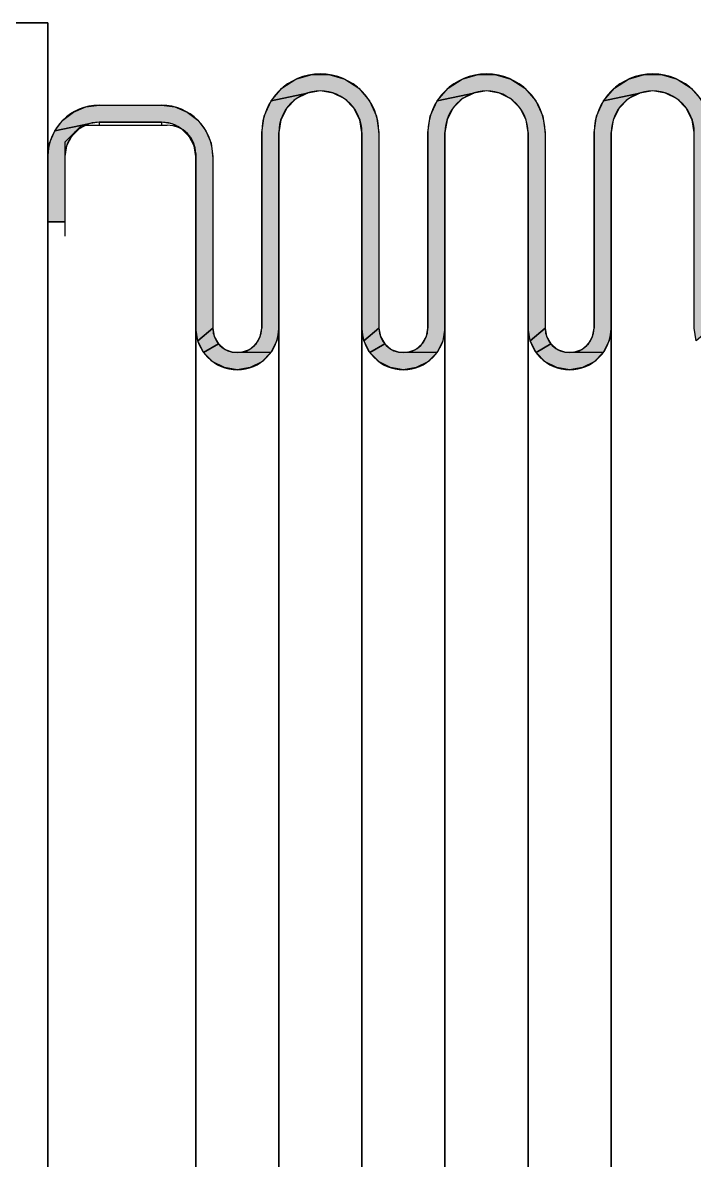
# Model space of a CAD drawing. Header units: millimetres. Extents: x -3183 to 3067, y 1033 to 2218.
# Drawn here: x 2805.46 to 2817.27, y 1606.05 to 1626.05 of the extents above; entities that cross this region are included whole.
import ezdxf

# ---------------------------------------------------------------- set-up
doc = ezdxf.new("R2010")
doc.units = ezdxf.units.MM
doc.layers.add('Kontury', color=7, linetype='Continuous', lineweight=35)

# ---------------------------------------------------------------- blocks, each defined once
blk = doc.blocks.new('*U66')
at = {"color": 2, "linetype": 'Continuous', "extrusion": (0, 0, -1)}
for points in [[(-117.36, 246.525), (-119.566, 246.208), (-116.866, 246.208)], [(-117.923, 246.69), (-119.072, 246.525), (-117.36, 246.525)], [(-119.072, 246.525), (-119.566, 246.208), (-117.36, 246.525)], [(-119.072, 246.525), (-117.923, 246.69), (-118.509, 246.69)], [(-116.866, 246.208), (-117.764, 246.04), (-116.482, 245.764)], [(-116.866, 246.208), (-118.216, 246.111), (-117.764, 246.04)], [(-119.566, 246.208), (-118.216, 246.111), (-116.866, 246.208)], [(-119.566, 246.208), (-118.668, 246.04), (-118.216, 246.111)], [(-119.566, 246.208), (-119.95, 245.764), (-118.668, 246.04)], [(-118.668, 246.04), (-119.95, 245.764), (-119.075, 245.832)], [(-119.075, 245.832), (-119.95, 245.764), (-119.398, 245.509)], [(-119.95, 245.764), (-120.194, 245.231), (-119.398, 245.509)], [(-119.398, 245.509), (-120.194, 245.231), (-119.606, 245.101)], [(-120.194, 245.231), (-120.277, 244.65), (-119.606, 245.101)], [(-119.606, 245.101), (-120.277, 244.65), (-119.677, 244.65)], [(-119.677, 244.65), (-120.277, 237.773), (-119.677, 237.773)], [(-120.277, 244.65), (-120.277, 237.773), (-119.677, 244.65)], [(-120.277, 237.773), (-119.749, 237.321), (-119.677, 237.773)]]:
    blk.add_solid(points, dxfattribs=at)
blk = doc.blocks.new('*U67')
at = {"color": 2, "linetype": 'Continuous', "extrusion": (0, 0, -1)}
for points in [[(-123.206, 246.525), (-125.412, 246.208), (-122.712, 246.208)], [(-123.769, 246.69), (-124.918, 246.525), (-123.206, 246.525)], [(-124.918, 246.525), (-125.412, 246.208), (-123.206, 246.525)], [(-124.918, 246.525), (-123.769, 246.69), (-124.355, 246.69)], [(-122.712, 246.208), (-123.61, 246.04), (-122.328, 245.764)], [(-122.712, 246.208), (-124.062, 246.111), (-123.61, 246.04)], [(-125.412, 246.208), (-124.062, 246.111), (-122.712, 246.208)], [(-125.412, 246.208), (-124.514, 246.04), (-124.062, 246.111)], [(-125.412, 246.208), (-125.796, 245.764), (-124.514, 246.04)], [(-124.514, 246.04), (-125.796, 245.764), (-124.921, 245.832)], [(-124.921, 245.832), (-125.796, 245.764), (-125.245, 245.509)], [(-125.796, 245.764), (-126.04, 245.231), (-125.245, 245.509)], [(-125.245, 245.509), (-126.04, 245.231), (-125.452, 245.101)], [(-126.04, 245.231), (-126.124, 244.65), (-125.452, 245.101)], [(-125.452, 245.101), (-126.124, 244.65), (-125.524, 244.65)], [(-125.524, 244.65), (-126.124, 237.773), (-125.524, 237.773)], [(-126.124, 244.65), (-126.124, 237.773), (-125.524, 244.65)], [(-126.124, 237.773), (-125.595, 237.321), (-125.524, 237.773)]]:
    blk.add_solid(points, dxfattribs=at)
blk = doc.blocks.new('*U68')
at = {"color": 2, "linetype": 'Continuous', "extrusion": (0, 0, -1)}
for points in [[(-129.052, 246.525), (-131.258, 246.208), (-128.558, 246.208)], [(-129.615, 246.69), (-130.765, 246.525), (-129.052, 246.525)], [(-130.765, 246.525), (-131.258, 246.208), (-129.052, 246.525)], [(-130.765, 246.525), (-129.615, 246.69), (-130.202, 246.69)], [(-128.558, 246.208), (-129.457, 246.04), (-128.174, 245.764)], [(-128.558, 246.208), (-129.908, 246.111), (-129.457, 246.04)], [(-131.258, 246.208), (-129.908, 246.111), (-128.558, 246.208)], [(-131.258, 246.208), (-130.36, 246.04), (-129.908, 246.111)], [(-131.258, 246.208), (-131.643, 245.764), (-130.36, 246.04)], [(-130.36, 246.04), (-131.643, 245.764), (-130.767, 245.832)], [(-130.767, 245.832), (-131.643, 245.764), (-131.091, 245.509)], [(-131.643, 245.764), (-131.886, 245.231), (-131.091, 245.509)], [(-131.091, 245.509), (-131.886, 245.231), (-131.298, 245.101)], [(-131.886, 245.231), (-131.97, 244.65), (-131.298, 245.101)], [(-131.298, 245.101), (-131.97, 244.65), (-131.37, 244.65)], [(-131.37, 244.65), (-131.97, 237.773), (-131.37, 237.773)], [(-131.97, 244.65), (-131.97, 237.773), (-131.37, 244.65)], [(-131.97, 237.773), (-131.441, 237.321), (-131.37, 237.773)]]:
    blk.add_solid(points, dxfattribs=at)
blk = doc.blocks.new('*U72')
at = {"color": 2, "linetype": 'Continuous', "extrusion": (0, 0, -1)}
for points in [[(-117.764, 246.04), (-117.357, 245.832), (-116.482, 245.764)], [(-116.482, 245.764), (-117.034, 245.509), (-116.238, 245.231)], [(-117.357, 245.832), (-117.034, 245.509), (-116.482, 245.764)], [(-116.238, 245.231), (-116.826, 245.101), (-116.154, 244.65)], [(-117.034, 245.509), (-116.826, 245.101), (-116.238, 245.231)], [(-116.826, 245.101), (-116.754, 244.65), (-116.154, 244.65)], [(-116.154, 244.65), (-116.754, 237.773), (-116.154, 237.773)], [(-116.754, 244.65), (-116.754, 237.773), (-116.154, 244.65)], [(-116.154, 237.773), (-116.683, 237.321), (-116.102, 237.478)], [(-116.754, 237.773), (-116.683, 237.321), (-116.154, 237.773)], [(-115.953, 237.219), (-116.475, 236.914), (-115.724, 237.027)], [(-116.102, 237.478), (-116.683, 237.321), (-115.953, 237.219)], [(-116.683, 237.321), (-116.475, 236.914), (-115.953, 237.219)], [(-115.724, 237.027), (-116.475, 236.914), (-115.442, 236.924)]]:
    blk.add_solid(points, dxfattribs=at)
blk = doc.blocks.new('*U73')
at = {"color": 2, "linetype": 'Continuous', "extrusion": (0, 0, -1)}
for points in [[(-123.61, 246.04), (-123.203, 245.832), (-122.328, 245.764)], [(-122.328, 245.764), (-122.88, 245.509), (-122.084, 245.231)], [(-123.203, 245.832), (-122.88, 245.509), (-122.328, 245.764)], [(-122.084, 245.231), (-122.672, 245.101), (-122.001, 244.65)], [(-122.88, 245.509), (-122.672, 245.101), (-122.084, 245.231)], [(-122.672, 245.101), (-122.601, 244.65), (-122.001, 244.65)], [(-122.001, 244.65), (-122.601, 237.773), (-122.001, 237.773)], [(-122.601, 244.65), (-122.601, 237.773), (-122.001, 244.65)], [(-122.001, 237.773), (-122.529, 237.321), (-121.949, 237.478)], [(-122.601, 237.773), (-122.529, 237.321), (-122.001, 237.773)], [(-121.799, 237.219), (-122.321, 236.914), (-121.57, 237.027)], [(-121.949, 237.478), (-122.529, 237.321), (-121.799, 237.219)], [(-122.529, 237.321), (-122.321, 236.914), (-121.799, 237.219)], [(-121.57, 237.027), (-122.321, 236.914), (-121.289, 236.924)]]:
    blk.add_solid(points, dxfattribs=at)
blk = doc.blocks.new('*U74')
at = {"color": 2, "linetype": 'Continuous', "extrusion": (0, 0, -1)}
for points in [[(-129.457, 246.04), (-129.049, 245.832), (-128.174, 245.764)], [(-128.174, 245.764), (-128.726, 245.509), (-127.93, 245.231)], [(-129.049, 245.832), (-128.726, 245.509), (-128.174, 245.764)], [(-127.93, 245.231), (-128.518, 245.101), (-127.847, 244.65)], [(-128.726, 245.509), (-128.518, 245.101), (-127.93, 245.231)], [(-128.518, 245.101), (-128.447, 244.65), (-127.847, 244.65)], [(-127.847, 244.65), (-128.447, 237.773), (-127.847, 237.773)], [(-128.447, 244.65), (-128.447, 237.773), (-127.847, 244.65)], [(-127.847, 237.773), (-128.375, 237.321), (-127.795, 237.478)], [(-128.447, 237.773), (-128.375, 237.321), (-127.847, 237.773)], [(-127.645, 237.219), (-128.168, 236.914), (-127.416, 237.027)], [(-127.795, 237.478), (-128.375, 237.321), (-127.645, 237.219)], [(-128.375, 237.321), (-128.168, 236.914), (-127.645, 237.219)], [(-127.416, 237.027), (-128.168, 236.914), (-127.135, 236.924)]]:
    blk.add_solid(points, dxfattribs=at)
blk = doc.blocks.new('*U78')
at = {"color": 2, "linetype": 'Continuous', "extrusion": (0, 0, -1)}
for points in [[(-110.431, 245.611), (-113.097, 245.55), (-109.965, 245.55)], [(-113.097, 245.55), (-110.431, 245.611), (-112.631, 245.611)], [(-109.531, 245.37), (-113.904, 245.084), (-109.159, 245.084)], [(-109.965, 245.55), (-113.531, 245.37), (-109.531, 245.37)], [(-113.531, 245.37), (-113.904, 245.084), (-109.531, 245.37)], [(-113.097, 245.55), (-113.531, 245.37), (-109.965, 245.55)], [(-109.159, 245.084), (-110.061, 244.953), (-108.872, 244.711)], [(-109.159, 245.084), (-110.431, 245.011), (-110.061, 244.953)], [(-113.904, 245.084), (-110.431, 245.011), (-109.159, 245.084)], [(-113.904, 245.084), (-112.631, 245.011), (-110.431, 245.011)], [(-113.904, 245.084), (-113.002, 244.953), (-112.631, 245.011)], [(-113.904, 245.084), (-114.19, 244.711), (-113.002, 244.953)], [(-113.002, 244.953), (-114.19, 244.711), (-113.337, 244.782)], [(-113.337, 244.782), (-114.19, 244.711), (-113.602, 244.517)], [(-114.19, 244.711), (-114.37, 244.277), (-113.602, 244.517)], [(-113.602, 244.517), (-114.37, 244.277), (-113.773, 244.182)], [(-114.37, 244.277), (-114.431, 243.811), (-113.773, 244.182)], [(-113.773, 244.182), (-114.431, 243.811), (-113.831, 243.811)], [(-113.831, 243.811), (-114.431, 237.773), (-113.831, 237.773)], [(-114.431, 243.811), (-114.431, 237.773), (-113.831, 243.811)], [(-114.431, 237.773), (-113.903, 237.321), (-113.831, 237.773)]]:
    blk.add_solid(points, dxfattribs=at)
blk = doc.blocks.new('*U80')
at = {"color": 2, "linetype": 'Continuous', "extrusion": (0, 0, -1)}
for points in [[(-110.061, 244.953), (-109.726, 244.782), (-108.872, 244.711)], [(-108.872, 244.711), (-109.461, 244.517), (-108.693, 244.277)], [(-109.461, 244.517), (-109.29, 244.182), (-108.693, 244.277)], [(-109.726, 244.782), (-109.461, 244.517), (-108.872, 244.711)], [(-108.693, 244.277), (-109.29, 244.182), (-108.631, 243.811)], [(-109.29, 244.182), (-109.231, 243.811), (-108.631, 243.811)], [(-108.631, 243.811), (-109.231, 241.511), (-108.631, 241.511)], [(-109.231, 243.811), (-109.231, 241.511), (-108.631, 243.811)]]:
    blk.add_solid(points, dxfattribs=at)
blk = doc.blocks.new('*U82')
at = {"color": 2, "linetype": 'Continuous', "extrusion": (0, 0, -1)}
for points in [[(-114.431, 237.773), (-114.483, 237.478), (-113.903, 237.321)], [(-114.483, 237.478), (-114.633, 237.219), (-113.903, 237.321)], [(-113.903, 237.321), (-114.633, 237.219), (-114.11, 236.914)]]:
    blk.add_solid(points, dxfattribs=at)
blk = doc.blocks.new('*U83')
at = {"color": 2, "linetype": 'Continuous', "extrusion": (0, 0, -1)}
for points in [[(-120.277, 237.773), (-120.329, 237.478), (-119.749, 237.321)], [(-120.329, 237.478), (-120.479, 237.219), (-119.749, 237.321)], [(-119.749, 237.321), (-120.479, 237.219), (-119.957, 236.914)]]:
    blk.add_solid(points, dxfattribs=at)
blk = doc.blocks.new('*U84')
at = {"color": 2, "linetype": 'Continuous', "extrusion": (0, 0, -1)}
for points in [[(-126.124, 237.773), (-126.176, 237.478), (-125.595, 237.321)], [(-126.176, 237.478), (-126.325, 237.219), (-125.595, 237.321)], [(-125.595, 237.321), (-126.325, 237.219), (-125.803, 236.914)]]:
    blk.add_solid(points, dxfattribs=at)
blk = doc.blocks.new('*U89')
at = {"color": 2, "linetype": 'Continuous', "extrusion": (0, 0, -1)}
for points in [[(-114.633, 237.219), (-114.862, 237.027), (-114.11, 236.914)], [(-114.862, 237.027), (-115.143, 236.924), (-114.11, 236.914)], [(-115.442, 236.924), (-116.475, 236.914), (-114.11, 236.914)], [(-114.11, 236.914), (-115.143, 236.924), (-115.442, 236.924)], [(-114.11, 236.914), (-116.152, 236.59), (-114.434, 236.59)], [(-116.475, 236.914), (-116.152, 236.59), (-114.11, 236.914)], [(-114.434, 236.59), (-115.745, 236.383), (-114.841, 236.383)], [(-116.152, 236.59), (-115.745, 236.383), (-114.434, 236.59)], [(-115.745, 236.383), (-115.293, 236.311), (-114.841, 236.383)]]:
    blk.add_solid(points, dxfattribs=at)
blk = doc.blocks.new('*U90')
at = {"color": 2, "linetype": 'Continuous', "extrusion": (0, 0, -1)}
for points in [[(-120.479, 237.219), (-120.708, 237.027), (-119.957, 236.914)], [(-120.708, 237.027), (-120.989, 236.924), (-119.957, 236.914)], [(-121.289, 236.924), (-122.321, 236.914), (-119.957, 236.914)], [(-119.957, 236.914), (-120.989, 236.924), (-121.289, 236.924)], [(-119.957, 236.914), (-121.998, 236.59), (-120.28, 236.59)], [(-122.321, 236.914), (-121.998, 236.59), (-119.957, 236.914)], [(-120.28, 236.59), (-121.591, 236.383), (-120.687, 236.383)], [(-121.998, 236.59), (-121.591, 236.383), (-120.28, 236.59)], [(-121.591, 236.383), (-121.139, 236.311), (-120.687, 236.383)]]:
    blk.add_solid(points, dxfattribs=at)
blk = doc.blocks.new('*U91')
at = {"color": 2, "linetype": 'Continuous', "extrusion": (0, 0, -1)}
for points in [[(-126.325, 237.219), (-126.554, 237.027), (-125.803, 236.914)], [(-126.554, 237.027), (-126.836, 236.924), (-125.803, 236.914)], [(-127.135, 236.924), (-128.168, 236.914), (-125.803, 236.914)], [(-125.803, 236.914), (-126.836, 236.924), (-127.135, 236.924)], [(-125.803, 236.914), (-127.844, 236.59), (-126.126, 236.59)], [(-128.168, 236.914), (-127.844, 236.59), (-125.803, 236.914)], [(-126.126, 236.59), (-127.437, 236.383), (-126.534, 236.383)], [(-127.844, 236.59), (-127.437, 236.383), (-126.126, 236.59)], [(-127.437, 236.383), (-126.985, 236.311), (-126.534, 236.383)]]:
    blk.add_solid(points, dxfattribs=at)

msp = doc.modelspace()

# ---------------------------------------------------------------- linework, layer by layer
at = {"color": 2, "linetype": 'Continuous'}
for p, q in [((2810.46963, 1624.81268), (2810.26591, 1624.70888)), ((2813.3927, 1624.81268), (2813.18899, 1624.70888)), ((2816.31578, 1624.81268), (2816.11206, 1624.70888)), ((2806.5702, 1624.56778), (2806.80314, 1624.59845)), ((2806.61773, 1624.26908), (2806.45047, 1624.18386)), ((2808.80314, 1620.67922), (2808.82912, 1620.53189)), ((2811.72621, 1620.67922), (2811.75219, 1620.53189)), ((2814.64929, 1620.67922), (2814.67527, 1620.53189))]:
    msp.add_line(p, q, dxfattribs=at)
at = {"color": 7, "linetype": 'Continuous'}
for p, q in [((2806.80314, 1624.59845), (2807.90314, 1624.59845)), ((2806.20314, 1623.94845), (2806.50314, 1624.24845)), ((2806.50314, 1624.24845), (2808.00314, 1624.24845)), ((2806.80314, 1624.29845), (2806.80314, 1624.24845)), ((2806.80314, 1624.29845), (2807.90314, 1624.29845)), ((2807.90314, 1624.29845), (2807.90314, 1624.24845)), ((2809.66468, 1624.11768), (2809.66468, 1620.67922)), ((2811.72621, 1624.11768), (2811.72621, 1620.67922)), ((2812.58775, 1624.11768), (2812.58775, 1620.67922)), ((2814.64929, 1624.11768), (2814.64929, 1620.67922)), ((2815.51083, 1624.11768), (2815.51083, 1620.67922)), ((2806.20314, 1623.94845), (2806.20314, 1622.29845)), ((2805.90314, 1623.69845), (2805.90314, 1622.29845)), ((2808.80314, 1623.69845), (2808.80314, 1620.67922)), ((2805.90314, 1622.54845), (2806.20314, 1622.54845))]:
    msp.add_line(p, q, dxfattribs=at)
at = {"color": 2, "linetype": 'Continuous'}
for points in [[(2810.26725, 1625.0553), (2810.54875, 1625.13796), (2810.84214, 1625.13796), (2811.12364, 1625.0553), (2811.37046, 1624.89668), (2811.56258, 1624.67495), (2811.68446, 1624.40808), (2811.72621, 1624.11768), (2811.72621, 1620.67922), (2811.46198, 1620.4534), (2811.42621, 1620.67922), (2811.42621, 1624.11768), (2811.39045, 1624.3435), (2811.28665, 1624.54721), (2811.12498, 1624.70888), (2810.92127, 1624.81268), (2810.69545, 1624.84845), (2810.46963, 1624.81268), (2809.82831, 1624.67495), (2810.02044, 1624.89668), (2810.26725, 1625.0553)], [(2811.42621, 1624.11768), (2811.39045, 1624.3435), (2811.28665, 1624.54721), (2811.12498, 1624.70888), (2810.92127, 1624.81268), (2810.69545, 1624.84845), (2810.46963, 1624.81268), (2809.82831, 1624.67495), (2810.02044, 1624.89668), (2810.26725, 1625.0553)], [(2810.26725, 1625.0553), (2810.54875, 1625.13796), (2810.84214, 1625.13796), (2811.12364, 1625.0553), (2811.37046, 1624.89668), (2811.56258, 1624.67495), (2811.68446, 1624.40808), (2811.72621, 1624.11768)], [(2813.19033, 1625.0553), (2813.47183, 1625.13796), (2813.76522, 1625.13796), (2814.04672, 1625.0553), (2814.29353, 1624.89668), (2814.48566, 1624.67495), (2814.60754, 1624.40808), (2814.64929, 1624.11768), (2814.64929, 1620.67922), (2814.38506, 1620.4534), (2814.34929, 1620.67922), (2814.34929, 1624.11768), (2814.31353, 1624.3435), (2814.20973, 1624.54721), (2814.04806, 1624.70888), (2813.84434, 1624.81268), (2813.61852, 1624.84845), (2813.3927, 1624.81268), (2812.75138, 1624.67495), (2812.94351, 1624.89668), (2813.19033, 1625.0553)], [(2814.34929, 1624.11768), (2814.31353, 1624.3435), (2814.20973, 1624.54721), (2814.04806, 1624.70888), (2813.84434, 1624.81268), (2813.61852, 1624.84845), (2813.3927, 1624.81268), (2812.75138, 1624.67495), (2812.94351, 1624.89668), (2813.19033, 1625.0553)], [(2813.19033, 1625.0553), (2813.47183, 1625.13796), (2813.76522, 1625.13796), (2814.04672, 1625.0553), (2814.29353, 1624.89668), (2814.48566, 1624.67495), (2814.60754, 1624.40808), (2814.64929, 1624.11768)], [(2816.1134, 1625.0553), (2816.39491, 1625.13796), (2816.68829, 1625.13796), (2816.9698, 1625.0553), (2817.21661, 1624.89668), (2817.40874, 1624.67495), (2817.53062, 1624.40808), (2817.57237, 1624.11768), (2817.57237, 1620.67922), (2817.30814, 1620.4534), (2817.27237, 1620.67922), (2817.27237, 1624.11768), (2817.2366, 1624.3435), (2817.1328, 1624.54721), (2816.97113, 1624.70888), (2816.76742, 1624.81268), (2816.5416, 1624.84845), (2816.31578, 1624.81268), (2815.67446, 1624.67495), (2815.86659, 1624.89668), (2816.1134, 1625.0553)], [(2817.27237, 1624.11768), (2817.2366, 1624.3435), (2817.1328, 1624.54721), (2816.97113, 1624.70888), (2816.76742, 1624.81268), (2816.5416, 1624.84845), (2816.31578, 1624.81268), (2815.67446, 1624.67495), (2815.86659, 1624.89668), (2816.1134, 1625.0553)], [(2816.1134, 1625.0553), (2816.39491, 1625.13796), (2816.68829, 1625.13796), (2816.9698, 1625.0553), (2817.21661, 1624.89668), (2817.40874, 1624.67495), (2817.53062, 1624.40808), (2817.57237, 1624.11768)], [(2810.26591, 1624.70888), (2810.10424, 1624.54721), (2810.00044, 1624.3435), (2809.96468, 1624.11768), (2809.96468, 1620.67922), (2809.92891, 1620.4534), (2809.82511, 1620.24968), (2809.30871, 1620.25499), (2809.44929, 1620.30616), (2809.5639, 1620.40232), (2809.6387, 1620.53189), (2809.66468, 1620.67922), (2809.66468, 1624.11768), (2809.70643, 1624.40808), (2809.82831, 1624.67495), (2810.46963, 1624.81268), (2810.26591, 1624.70888)], [(2813.18899, 1624.70888), (2813.02732, 1624.54721), (2812.92352, 1624.3435), (2812.88775, 1624.11768), (2812.88775, 1620.67922), (2812.85199, 1620.4534), (2812.74819, 1620.24968), (2812.23179, 1620.25499), (2812.37237, 1620.30616), (2812.48697, 1620.40232), (2812.56177, 1620.53189), (2812.58775, 1620.67922), (2812.58775, 1624.11768), (2812.62951, 1624.40808), (2812.75138, 1624.67495), (2813.3927, 1624.81268), (2813.18899, 1624.70888)], [(2816.11206, 1624.70888), (2815.95039, 1624.54721), (2815.8466, 1624.3435), (2815.81083, 1624.11768), (2815.81083, 1620.67922), (2815.77506, 1620.4534), (2815.67127, 1620.24968), (2815.15486, 1620.25499), (2815.29545, 1620.30616), (2815.41005, 1620.40232), (2815.48485, 1620.53189), (2815.51083, 1620.67922), (2815.51083, 1624.11768), (2815.55258, 1624.40808), (2815.67446, 1624.67495), (2816.31578, 1624.81268), (2816.11206, 1624.70888)], [(2809.66468, 1624.11768), (2809.70643, 1624.40808), (2809.82831, 1624.67495)], [(2810.26591, 1624.70888), (2810.10424, 1624.54721), (2810.00044, 1624.3435), (2809.96468, 1624.11768)], [(2812.58775, 1624.11768), (2812.62951, 1624.40808), (2812.75138, 1624.67495)], [(2813.18899, 1624.70888), (2813.02732, 1624.54721), (2812.92352, 1624.3435), (2812.88775, 1624.11768)], [(2815.51083, 1624.11768), (2815.55258, 1624.40808), (2815.67446, 1624.67495)], [(2816.11206, 1624.70888), (2815.95039, 1624.54721), (2815.8466, 1624.3435), (2815.81083, 1624.11768)], [(2806.5702, 1624.56778), (2806.80314, 1624.59845), (2807.90314, 1624.59845), (2808.13608, 1624.56778), (2808.35314, 1624.47787), (2808.53953, 1624.33484), (2808.68256, 1624.14845), (2808.77247, 1623.93139), (2808.80314, 1623.69845), (2808.80314, 1620.67922), (2808.5389, 1620.4534), (2808.50314, 1620.67922), (2808.50314, 1623.69845), (2808.47377, 1623.88386), (2808.38855, 1624.05112), (2808.25581, 1624.18386), (2808.08855, 1624.26908), (2807.90314, 1624.29845), (2806.80314, 1624.29845), (2806.61773, 1624.26908), (2806.02372, 1624.14845), (2806.16674, 1624.33484), (2806.35314, 1624.47787), (2806.5702, 1624.56778)], [(2806.80314, 1624.29845), (2806.61773, 1624.26908), (2806.02372, 1624.14845), (2806.16674, 1624.33484), (2806.35314, 1624.47787), (2806.5702, 1624.56778)], [(2807.90314, 1624.59845), (2808.13608, 1624.56778), (2808.35314, 1624.47787), (2808.53953, 1624.33484), (2808.68256, 1624.14845), (2808.77247, 1623.93139), (2808.80314, 1623.69845)], [(2806.45047, 1624.18386), (2806.31773, 1624.05112), (2806.2325, 1623.88386), (2806.20314, 1623.69845), (2806.20314, 1622.54845), (2805.90314, 1622.54845), (2805.90314, 1623.69845), (2805.9338, 1623.93139), (2806.02372, 1624.14845), (2806.61773, 1624.26908), (2806.45047, 1624.18386)], [(2808.50314, 1623.69845), (2808.47377, 1623.88386), (2808.38855, 1624.05112), (2808.25581, 1624.18386), (2808.08855, 1624.26908), (2807.90314, 1624.29845)], [(2805.90314, 1623.69845), (2805.9338, 1623.93139), (2806.02372, 1624.14845)], [(2806.45047, 1624.18386), (2806.31773, 1624.05112), (2806.2325, 1623.88386), (2806.20314, 1623.69845)], [(2808.80314, 1620.67922), (2808.5389, 1620.4534), (2808.50314, 1620.67922)], [(2808.82912, 1620.53189), (2808.90392, 1620.40232), (2808.6427, 1620.24968), (2808.5389, 1620.4534), (2808.80314, 1620.67922), (2808.82912, 1620.53189)], [(2809.96468, 1620.67922), (2809.92891, 1620.4534), (2809.82511, 1620.24968), (2809.30871, 1620.25499), (2809.44929, 1620.30616), (2809.5639, 1620.40232), (2809.6387, 1620.53189), (2809.66468, 1620.67922)], [(2811.72621, 1620.67922), (2811.46198, 1620.4534), (2811.42621, 1620.67922)], [(2811.75219, 1620.53189), (2811.827, 1620.40232), (2811.56578, 1620.24968), (2811.46198, 1620.4534), (2811.72621, 1620.67922), (2811.75219, 1620.53189)], [(2812.88775, 1620.67922), (2812.85199, 1620.4534), (2812.74819, 1620.24968), (2812.23179, 1620.25499), (2812.37237, 1620.30616), (2812.48697, 1620.40232), (2812.56177, 1620.53189), (2812.58775, 1620.67922)], [(2814.64929, 1620.67922), (2814.38506, 1620.4534), (2814.34929, 1620.67922)], [(2814.67527, 1620.53189), (2814.75007, 1620.40232), (2814.48886, 1620.24968), (2814.38506, 1620.4534), (2814.64929, 1620.67922), (2814.67527, 1620.53189)], [(2815.81083, 1620.67922), (2815.77506, 1620.4534), (2815.67127, 1620.24968), (2815.15486, 1620.25499), (2815.29545, 1620.30616), (2815.41005, 1620.40232), (2815.48485, 1620.53189), (2815.51083, 1620.67922)], [(2808.82912, 1620.53189), (2808.90392, 1620.40232), (2808.6427, 1620.24968), (2808.5389, 1620.4534)], [(2809.30871, 1620.25499), (2809.82511, 1620.24968), (2809.66344, 1620.08801), (2809.45973, 1619.98421), (2809.23391, 1619.94845), (2809.00809, 1619.98421), (2808.80437, 1620.08801), (2808.6427, 1620.24968), (2808.90392, 1620.40232), (2809.01852, 1620.30616), (2809.1591, 1620.25499), (2809.30871, 1620.25499)], [(2808.90392, 1620.40232), (2809.01852, 1620.30616), (2809.1591, 1620.25499), (2809.30871, 1620.25499)], [(2811.75219, 1620.53189), (2811.827, 1620.40232), (2811.56578, 1620.24968), (2811.46198, 1620.4534)], [(2812.23179, 1620.25499), (2812.74819, 1620.24968), (2812.58652, 1620.08801), (2812.3828, 1619.98421), (2812.15698, 1619.94845), (2811.93116, 1619.98421), (2811.72745, 1620.08801), (2811.56578, 1620.24968), (2811.827, 1620.40232), (2811.9416, 1620.30616), (2812.08218, 1620.25499), (2812.23179, 1620.25499)], [(2811.827, 1620.40232), (2811.9416, 1620.30616), (2812.08218, 1620.25499), (2812.23179, 1620.25499)], [(2814.67527, 1620.53189), (2814.75007, 1620.40232), (2814.48886, 1620.24968), (2814.38506, 1620.4534)], [(2815.15486, 1620.25499), (2815.67127, 1620.24968), (2815.5096, 1620.08801), (2815.30588, 1619.98421), (2815.08006, 1619.94845), (2814.85424, 1619.98421), (2814.65053, 1620.08801), (2814.48886, 1620.24968), (2814.75007, 1620.40232), (2814.86468, 1620.30616), (2815.00526, 1620.25499), (2815.15486, 1620.25499)], [(2814.75007, 1620.40232), (2814.86468, 1620.30616), (2815.00526, 1620.25499), (2815.15486, 1620.25499)], [(2809.82511, 1620.24968), (2809.66344, 1620.08801), (2809.45973, 1619.98421), (2809.23391, 1619.94845), (2809.00809, 1619.98421), (2808.80437, 1620.08801), (2808.6427, 1620.24968)], [(2812.74819, 1620.24968), (2812.58652, 1620.08801), (2812.3828, 1619.98421), (2812.15698, 1619.94845), (2811.93116, 1619.98421), (2811.72745, 1620.08801), (2811.56578, 1620.24968)], [(2815.67127, 1620.24968), (2815.5096, 1620.08801), (2815.30588, 1619.98421), (2815.08006, 1619.94845), (2814.85424, 1619.98421), (2814.65053, 1620.08801), (2814.48886, 1620.24968)]]:
    msp.add_lwpolyline(points, dxfattribs=at)
at = {"color": 7, "linetype": 'Continuous'}
for centre, radius, start, end in [((2810.69545, 1624.11768), 1.03077, 0, 180), ((2813.61852, 1624.11768), 1.03077, 0, 180), ((2816.5416, 1624.11768), 1.03077, 0, 180), ((2810.69545, 1624.11768), 0.73077, 0, 180), ((2813.61852, 1624.11768), 0.73077, 0, 180), ((2816.5416, 1624.11768), 0.73077, 0, 180), ((2806.80314, 1623.69845), 0.9, 90, 180), ((2807.90314, 1623.69845), 0.9, 0, 90), ((2806.80314, 1623.69845), 0.6, 90, 180), ((2807.90314, 1623.69845), 0.6, 0, 90), ((2808.00314, 1623.74845), 0.5, 0, 90), ((2809.23391, 1620.67922), 0.73077, 180, 0), ((2809.23391, 1620.67922), 0.43077, 180, 0), ((2812.15698, 1620.67922), 0.73077, 180, 0), ((2812.15698, 1620.67922), 0.43077, 180, 0), ((2815.08006, 1620.67922), 0.73077, 180, 0), ((2815.08006, 1620.67922), 0.43077, 180, 0)]:
    msp.add_arc(centre, radius, start, end, dxfattribs=at)
at = {"layer": 'Kontury'}
for p, q in [((2803.65314, 1626.04845), (2805.90314, 1626.04845)), ((2805.90314, 1626.04845), (2805.90314, 1622.29845)), ((2805.90314, 1622.29845), (2805.90314, 1589.79845))]:
    msp.add_line(p, q, dxfattribs=at)
at = {"layer": 'Kontury', "color": 7, "linetype": 'Continuous'}
for p, q in [((2809.96468, 1624.11768), (2809.96468, 1587.97922)), ((2811.42621, 1624.11768), (2811.42621, 1587.97922)), ((2812.88775, 1624.11768), (2812.88775, 1587.97922)), ((2814.34929, 1624.11768), (2814.34929, 1587.97922)), ((2815.81083, 1624.11768), (2815.81083, 1587.97922)), ((2808.50314, 1588.34845), (2808.50314, 1623.74845))]:
    msp.add_line(p, q, dxfattribs=at)

# ---------------------------------------------------------------- block references
at = {"color": 2, "linetype": 'Continuous', "xscale": 0.5, "yscale": 0.5, "zscale": 0.5}
for name in ['*U66', '*U67', '*U68', '*U72', '*U73', '*U74', '*U78', '*U80', '*U82', '*U83', '*U84', '*U89', '*U90', '*U91']:
    msp.add_blockref(name, (2751.58748, 1501.7928), dxfattribs=at)

doc.saveas('drawing.dxf')
